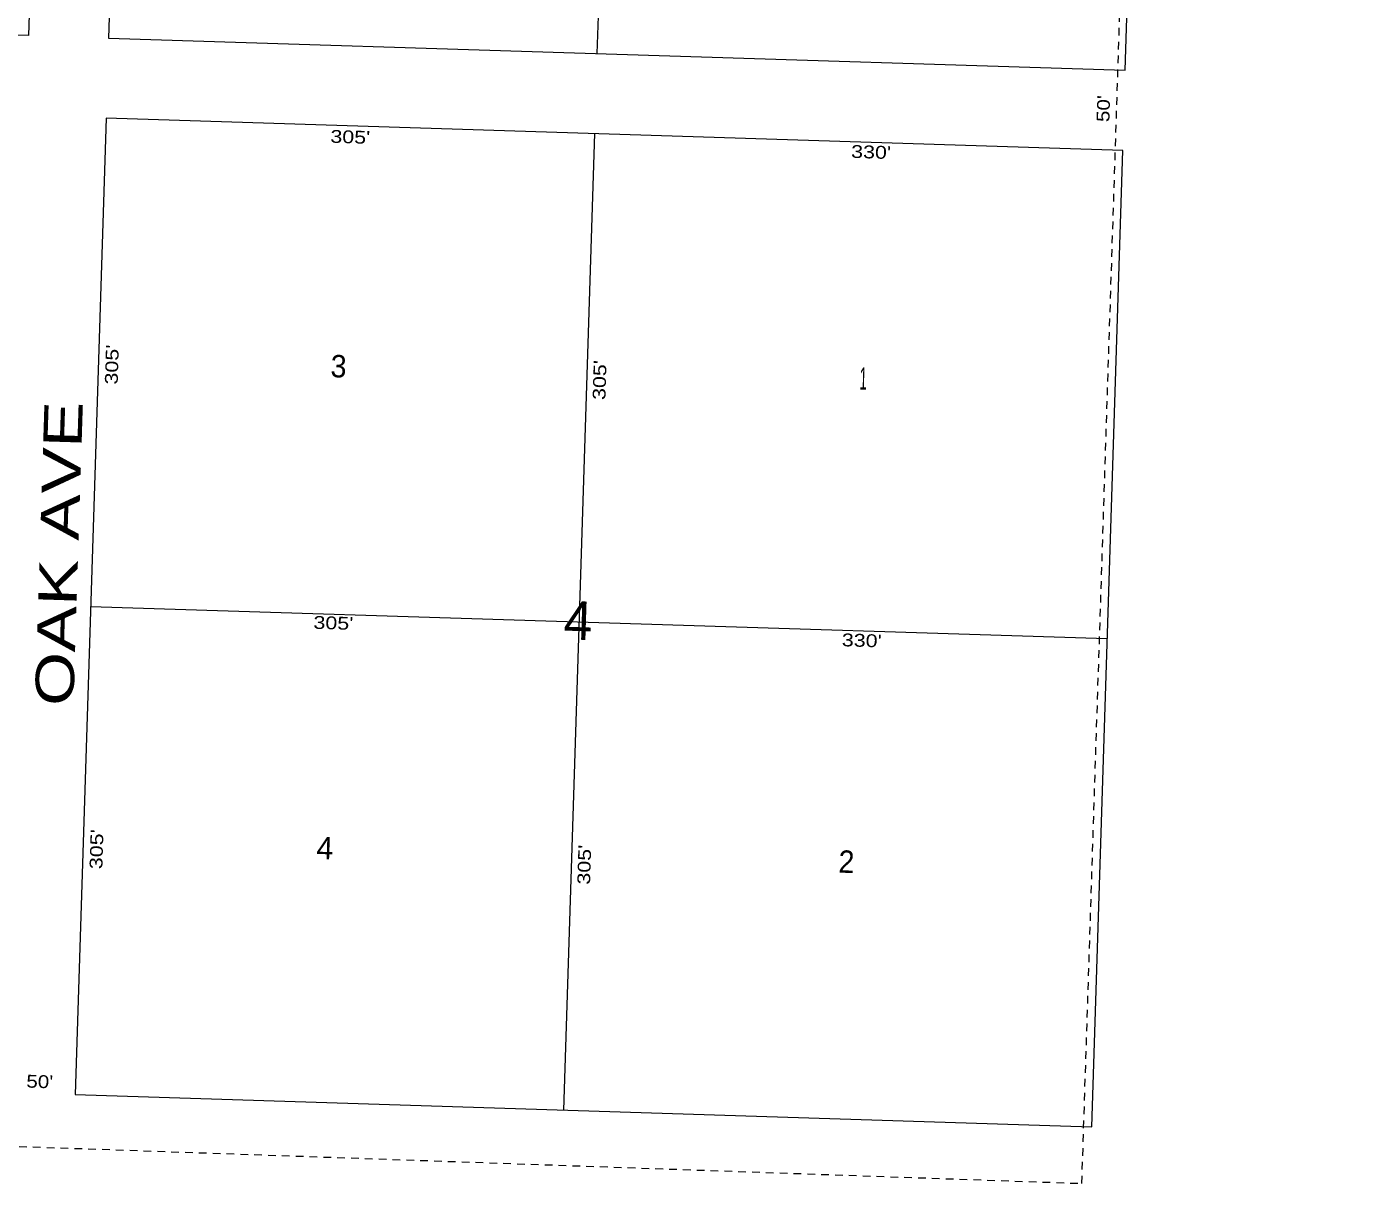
# Model space of a CAD drawing. Extents: x 952049 to 957491, y 7251833 to 7257289.
# Drawn here: x 956656 to 957486, y 7251833 to 7252556 of the extents above; entities that cross this region are included whole.
import ezdxf
from ezdxf.enums import TextEntityAlignment as Align

# ---------------------------------------------------------------- set-up
doc = ezdxf.new("R2010")
doc.units = 0
doc.header["$LTSCALE"] = 3.2
doc.linetypes.add('SHORT_DASHED', pattern=[2.7, 1.5, -1.2])
for name, color, linetype, lineweight in [('1', 7, 'SHORT_DASHED', 13), ('6', 7, 'Continuous', 13), ('7', 7, 'Continuous', 13)]:
    doc.layers.add(name, color=color, linetype=linetype, lineweight=lineweight)
for name, color, linetype in [('10', 7, 'Continuous'), ('11', 7, 'Continuous'), ('19', 7, 'Continuous')]:
    doc.layers.add(name, color=color, linetype=linetype)

msp = doc.modelspace()

# ---------------------------------------------------------------- linework, layer by layer
at = {"layer": '1'}
msp.add_lwpolyline([(952049.347, 7252016.645), (957315.174, 7251833.323), (957485.965, 7257105.666), (952215.92, 7257289.134)], close=True, dxfattribs=at)
at = {"layer": '6'}
msp.add_line((957340.679, 7252478.416), (956705.997, 7252498.502), dxfattribs=at)
msp.add_lwpolyline([(956657.604, 7252550.058), (956047.909, 7252569.353), (956067.204, 7253179.048), (956676.898, 7253159.753)], close=True, dxfattribs=at)
for points in [[(956726.873, 7253158.171), (956707.579, 7252548.477), (957342.261, 7252528.391), (957361.556, 7253138.086)], [(956705.997, 7252498.502), (956686.702, 7251888.807), (957321.385, 7251868.721), (957340.679, 7252478.416)]]:
    msp.add_lwpolyline(points, dxfattribs=at)
at = {"layer": '7'}
for p, q in [((957031.721, 7253148.524), (957012.426, 7252538.829)), ((957010.845, 7252488.854), (956991.55, 7251879.16)), ((956696.35, 7252193.654), (957331.032, 7252173.569))]:
    msp.add_line(p, q, dxfattribs=at)

# ---------------------------------------------------------------- texts
at = {"layer": '10'}
for s, width, p in [('3', 0.95, (956850.928, 7252336.642)), ('1', 0.45, (957178.509, 7252328.971)), ('2', 0.95, (957168.004, 7252027.259))]:
    msp.add_text(s, height=14, rotation=358.187, dxfattribs=dict(at, width=width)).set_placement(p, align=Align.CENTER)
for height, p in [(24, (957000.323, 7252172.847)), (14, (956842.375, 7252035.764))]:
    msp.add_text('4', height=height, rotation=358.187, dxfattribs=at).set_placement(p, align=Align.CENTER)
at = {"layer": '11'}
for s, rotation, width, p in [("50'", 88.187, 1.2, (957332.59, 7252504.359)), ("305'", 358.187, 1.25, (956858.33, 7252482.825)), ("330'", 358.187, 1.25, (957183.458, 7252473.387)), ("305'", 88.187, 1.25, (956713.567, 7252344.519)), ("305'", 88.187, 1.25, (957018.081, 7252334.882)), ("305'", 358.187, 1.25, (956847.766, 7252179.317)), ("330'", 358.187, 1.25, (957177.641, 7252168.418)), ("305'", 88.187, 1.25, (956703.99, 7252041.88)), ("305'", 88.187, 1.25, (957008.503, 7252032.243)), ("50'", 358.187, 1.2, (956664.448, 7251892.958))]:
    msp.add_text(s, height=8, rotation=rotation, dxfattribs=dict(at, width=width)).set_placement(p, align=Align.CENTER)
at = {"layer": '19', "width": 1.35}
msp.add_text('OAK AVE', height=24, rotation=88.187, dxfattribs=at).set_placement((956688.518, 7252226.236), align=Align.CENTER)

doc.saveas('drawing.dxf')
